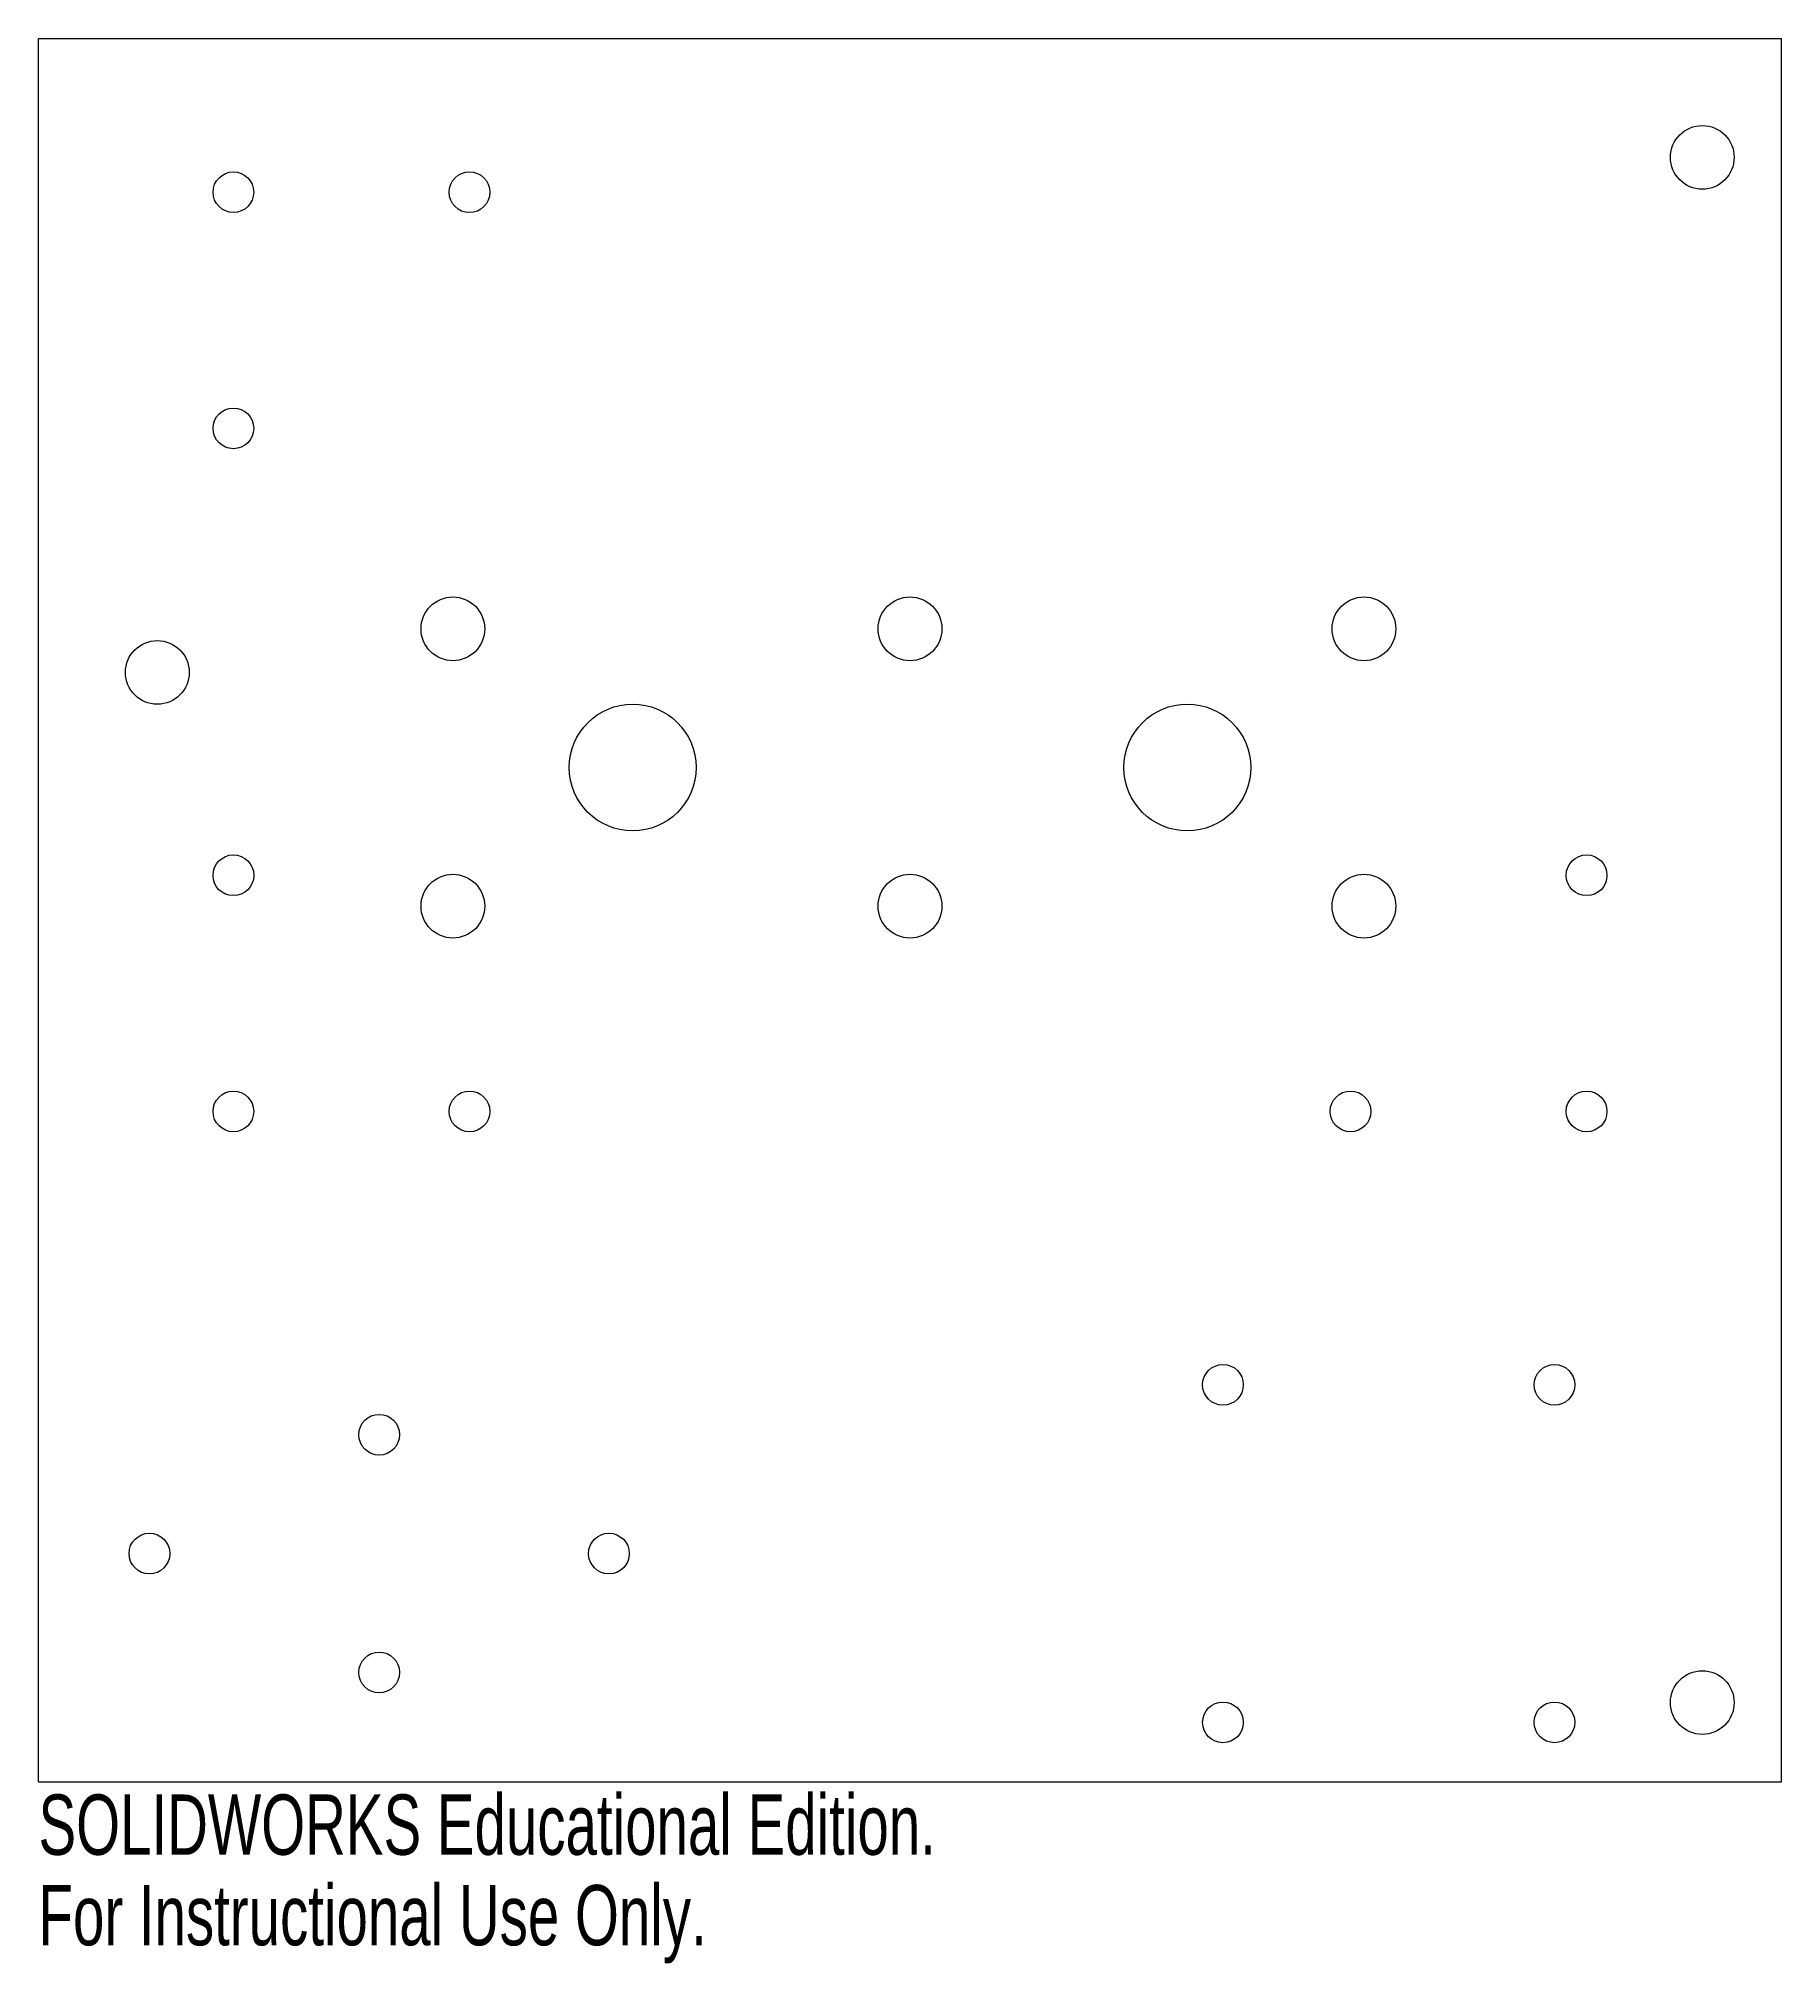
# Model space of a CAD drawing. Header units: inches. Extents: x -2.75 to 2.75, y -3.32 to 2.75.
import ezdxf

# ---------------------------------------------------------------- set-up
doc = ezdxf.new("R2010")
doc.units = ezdxf.units.IN
doc.header["$MEASUREMENT"] = 0
doc.styles.add('SLDTEXTSTYLE0', font='TXT', dxfattribs={"width": 0.7})

msp = doc.modelspace()

# ---------------------------------------------------------------- linework, layer by layer
at = {"color": 7, "linetype": 'Continuous', "lineweight": 15}
for p, q in [((-2.75, 2.75), (2.75, 2.75)), ((-2.75, -2.75), (-2.75, 2.75)), ((2.75, -2.75), (2.75, 2.75)), ((-2.75, -2.75), (2.75, -2.75))]:
    msp.add_line(p, q, dxfattribs=at)
for centre, radius in [((2.5, 2.375), 0.1005), ((-2.135, 2.265), 0.0642), ((-1.39, 2.265), 0.0643), ((-2.135, 1.52), 0.0642), ((-1.4425, 0.8875), 0.1005), ((0, 0.8875), 0.1005), ((1.4325, 0.8875), 0.1005), ((-2.375, 0.75), 0.1005), ((-0.875, 0.45), 0.2), ((0.875, 0.45), 0.2), ((-2.135, 0.11), 0.0643), ((2.135, 0.11), 0.0643), ((-1.4425, 0.0125), 0.1005), ((0, 0.0125), 0.1005), ((1.4325, 0.0125), 0.1005), ((-2.135, -0.635), 0.0642), ((-1.39, -0.635), 0.0642), ((1.39, -0.635), 0.0643), ((2.135, -0.635), 0.0643), ((0.9875, -1.4975), 0.0643), ((2.0335, -1.4975), 0.0642), ((-1.675, -1.655), 0.0643), ((-2.4, -2.03), 0.0643), ((-0.95, -2.03), 0.0643), ((-1.675, -2.405), 0.0643), ((2.5, -2.5), 0.1005), ((0.9875, -2.5625), 0.0642), ((2.0335, -2.5625), 0.0642)]:
    msp.add_circle(centre, radius, dxfattribs=at)

# ---------------------------------------------------------------- texts
at = {"color": 7, "linetype": 'Continuous', "char_height": 0.1903, "attachment_point": 1, "style": 'SLDTEXTSTYLE0'}
for s, insert in [('SOLIDWORKS Educational Edition.', (-2.75, -2.7901)), ('For Instructional Use Only.', (-2.75, -3.0756))]:
    msp.add_mtext(s, dxfattribs=dict(at, insert=insert))

doc.saveas('drawing.dxf')
